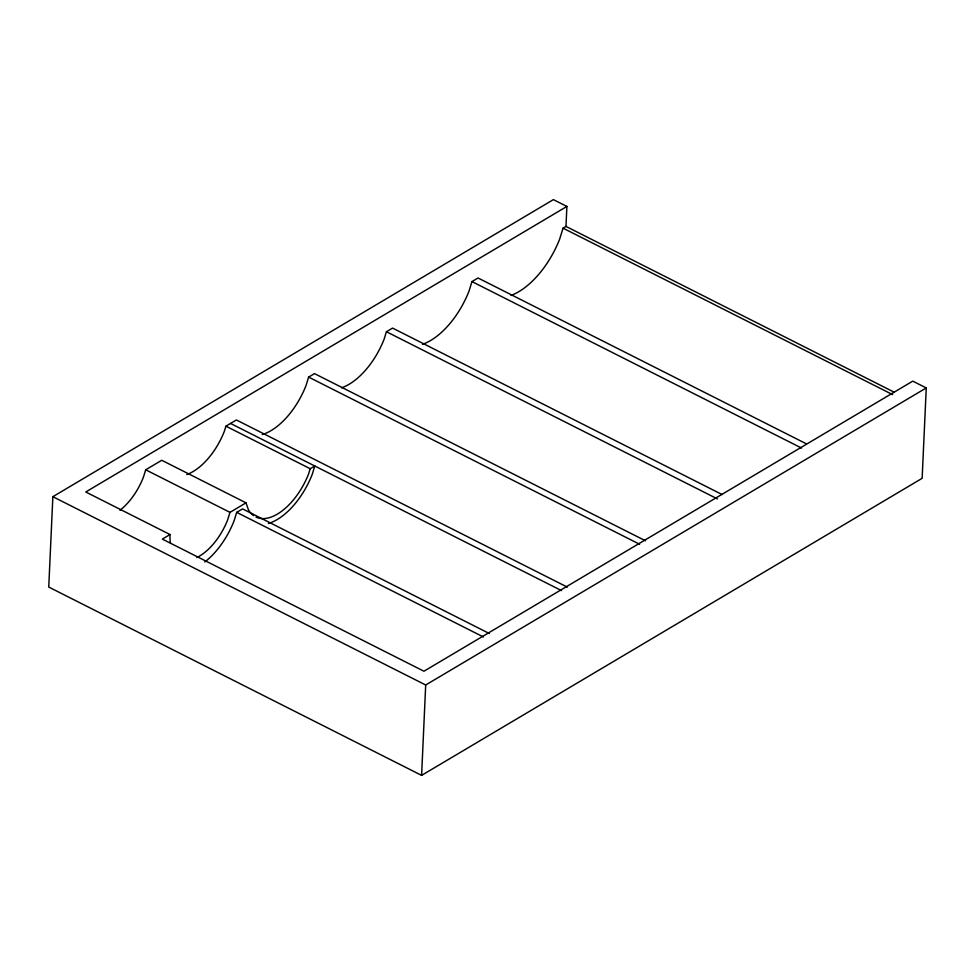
<?xml version="1.0" encoding="UTF-8"?>
<svg xmlns="http://www.w3.org/2000/svg" width="975" height="975" viewBox="0 0 975 975"><rect width="100%" height="100%" fill="white"/><g stroke="black" fill="none" stroke-linecap="round" stroke-linejoin="round"><path stroke-width="1.46" d="M511.01 295.437A69.481 37.184 -63.2 0 0 559.674 239.07L563.05 228.162L565.975 226.419L566.889 206.432L553.398 199.619L52.857 496.689L48.75 587.06L421.602 775.381L922.143 478.311L926.25 387.94L912.771 381.128L423.942 671.227L162.35 539.102L170.028 534.544A47.836 25.606 -63.2 0 0 170.406 543.014M421.602 775.381L425.697 684.998L926.25 387.94M253.488 515.617A53.028 28.385 -63.2 0 1 248.381 509.681L246.017 502.844L161.74 460.273L145.702 469.792L143.374 477.299A47.836 25.606 -63.2 0 1 119.998 510.266M567.352 587.121L236.389 419.969L225.932 426.173L224.323 431.377A53.028 28.385 -63.2 0 1 186.761 474.545M246.017 502.844L229.978 512.362L227.65 519.87A47.836 25.606 -63.2 0 1 196.853 557.517M489.255 633.482L242.568 508.889L236.706 512.362L234.085 520.833A59.548 31.87 -63.2 0 1 204.811 561.99M645.462 540.772L314.498 373.608L308.636 377.093L306.016 385.564A59.548 31.87 -63.2 0 1 262.238 434.57M268.418 523.49A59.548 31.87 -63.2 0 0 312.183 474.484L314.815 466.013L310.221 468.731L308.6 473.935A53.028 28.385 -63.2 0 1 256.047 517.128M722.17 494.569L392.559 328.087L386.429 331.732L384.113 339.202A59.548 31.87 -63.2 0 1 341.579 387.818M806.276 443.771L478.03 277.985L471.961 281.592L469.012 291.123A65.191 34.893 -63.2 0 1 422.443 344.333M566.889 206.432L85.751 491.985L170.028 534.544M565.975 226.419L894.209 392.206M563.05 228.162L892.661 394.643M471.961 281.592L801.56 448.061M386.429 331.732L717.393 498.895M308.636 377.093L639.6 544.245M230.527 423.442L561.503 590.606M225.932 426.173L310.221 468.731M236.706 512.362L483.393 636.955M145.702 469.792L229.978 512.362M52.857 496.689L425.697 684.998"/></g></svg>
